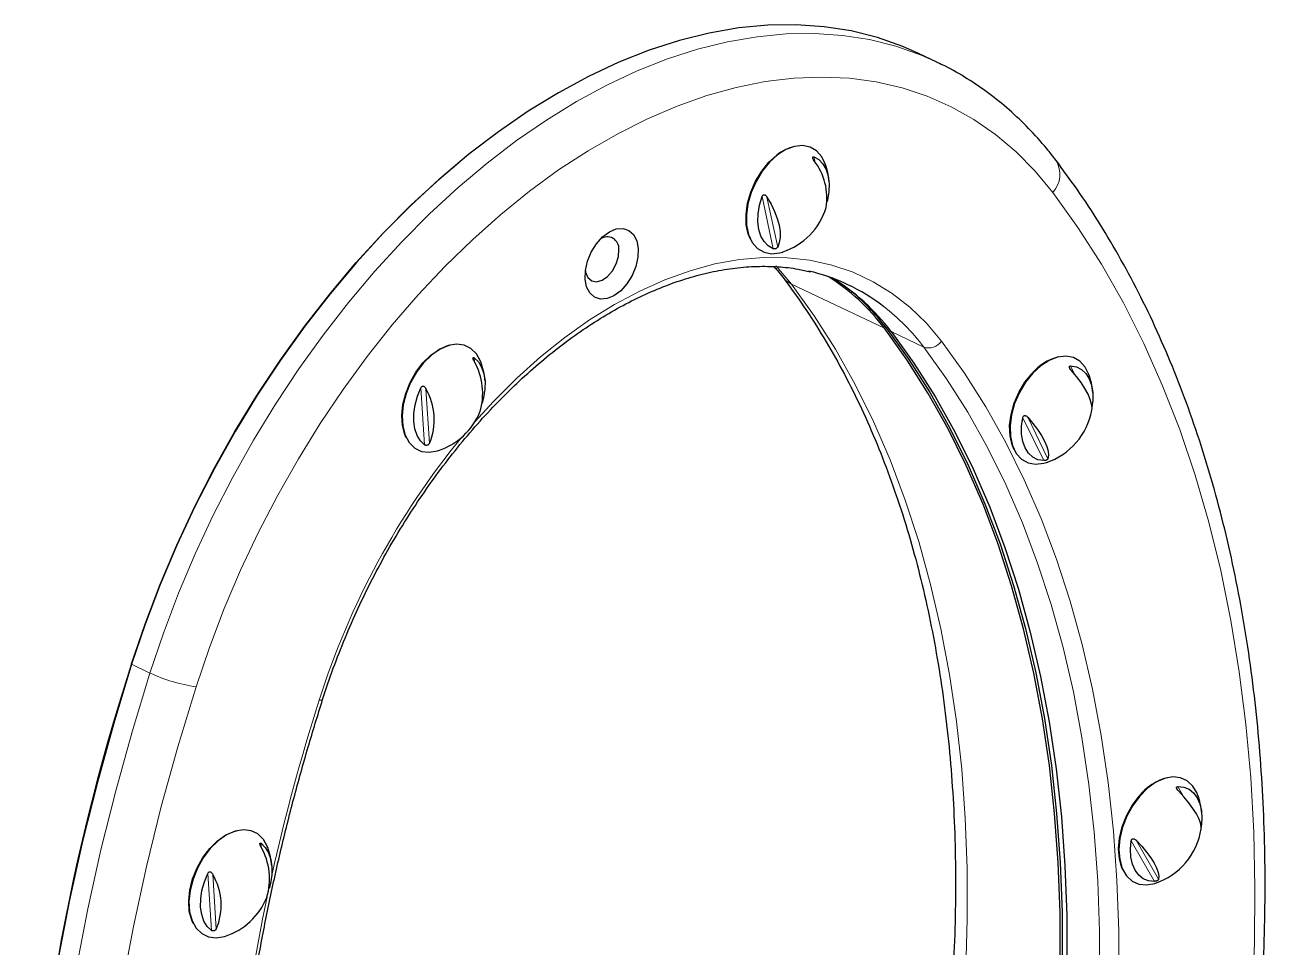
# Model space of a CAD drawing. Header units: millimetres. Extents: x -218071 to -203542, y 15363 to 51382.
# Drawn here: x -216902 to -216883.86, y 50999.03 to 51012.53 of the extents above; entities that cross this region are included whole.
import ezdxf

# ---------------------------------------------------------------- set-up
doc = ezdxf.new("R2010")
doc.units = ezdxf.units.MM
doc.header["$LTSCALE"] = 4
doc.layers.add('TPF-EQUIPEMENT', color=7, linetype='Continuous')

msp = doc.modelspace()

# ---------------------------------------------------------------- linework, layer by layer
at = {"layer": 'TPF-EQUIPEMENT', "color": 7, "linetype": 'Continuous', "lineweight": 25}
for p, q in [((-216888.659, 51011.988), (-216888.927, 51012.115)), ((-216888.659, 51011.988), (-216888.645, 51011.981)), ((-216895.637, 51010.531), (-216895.648, 51010.523))]:
    msp.add_line(p, q, dxfattribs=at)
at = {"layer": 'TPF-EQUIPEMENT', "color": 8, "linetype": 'Continuous', "lineweight": 18}
for p, q in [((-216890.458, 51010.601), (-216890.446, 51010.541)), ((-216891.054, 51009.256), (-216891.217, 51010.018)), ((-216891.145, 51010.013), (-216890.988, 51009.28)), ((-216889.427, 51008.091), (-216890.787, 51008.738)), ((-216889.402, 51008.1), (-216889.427, 51008.091)), ((-216888.85, 51007.816), (-216889.329, 51008.044)), ((-216895.429, 51007.66), (-216895.425, 51007.602)), ((-216886.702, 51007.54), (-216886.643, 51007.42)), ((-216896.154, 51006.385), (-216896.208, 51007.22)), ((-216896.136, 51007.207), (-216896.084, 51006.404)), ((-216887.33, 51006.789), (-216887.034, 51006.183)), ((-216887.095, 51006.154), (-216887.402, 51006.783)), ((-216900.44, 51003.173), (-216900.441, 51003.178)), ((-216900.172, 51003.046), (-216900.44, 51003.173)), ((-216885.135, 51001.383), (-216885.057, 51001.247)), ((-216898.547, 51000.553), (-216898.544, 51000.494)), ((-216885.475, 50999.996), (-216885.815, 51000.588)), ((-216885.743, 51000.597), (-216885.415, 51000.027)), ((-216899.272, 50999.278), (-216899.326, 51000.112)), ((-216899.254, 51000.1), (-216899.202, 50999.297))]:
    msp.add_line(p, q, dxfattribs=at)
at = {"layer": 'TPF-EQUIPEMENT', "color": 7, "linetype": 'Continuous', "lineweight": 25, "flags": 128}
for points in [[(-216888.927, 51012.115), (-216889.159, 51012.217), (-216889.529, 51012.347), (-216889.913, 51012.443), (-216890.309, 51012.505), (-216890.716, 51012.534), (-216891.133, 51012.527), (-216891.558, 51012.487), (-216891.99, 51012.412), (-216892.426, 51012.303), (-216892.867, 51012.161), (-216893.31, 51011.986), (-216893.754, 51011.778), (-216894.197, 51011.538), (-216894.637, 51011.268), (-216895.074, 51010.967), (-216895.506, 51010.638), (-216895.931, 51010.28), (-216896.348, 51009.896), (-216896.755, 51009.487), (-216897.152, 51009.054), (-216897.536, 51008.598), (-216897.906, 51008.121), (-216898.262, 51007.625), (-216898.602, 51007.111), (-216898.924, 51006.581), (-216899.228, 51006.037), (-216899.513, 51005.481), (-216899.777, 51004.915), (-216900.02, 51004.34), (-216900.241, 51003.759), (-216900.44, 51003.173)], [(-216891.386, 51009.396), (-216891.418, 51009.472), (-216891.447, 51009.608), (-216891.451, 51009.759), (-216891.428, 51009.921), (-216891.381, 51010.084), (-216891.312, 51010.244), (-216891.222, 51010.391), (-216891.117, 51010.521), (-216891.001, 51010.627)], [(-216890.297, 51010.506), (-216890.343, 51010.6), (-216890.419, 51010.687), (-216890.514, 51010.743), (-216890.624, 51010.765), (-216890.743, 51010.753), (-216890.868, 51010.706), (-216890.991, 51010.628), (-216891.109, 51010.521), (-216891.215, 51010.39), (-216891.305, 51010.241), (-216891.376, 51010.08), (-216891.423, 51009.915), (-216891.446, 51009.752), (-216891.442, 51009.599), (-216891.413, 51009.462), (-216891.359, 51009.348), (-216891.283, 51009.261), (-216891.188, 51009.205), (-216891.079, 51009.183), (-216890.959, 51009.195), (-216890.915, 51009.208)], [(-216890.458, 51010.601), (-216890.386, 51010.56), (-216890.325, 51010.497), (-216890.279, 51010.416), (-216890.248, 51010.319), (-216890.235, 51010.209), (-216890.238, 51010.09), (-216890.258, 51009.965), (-216890.262, 51009.949)], [(-216900.441, 51003.178), (-216900.243, 51003.763), (-216900.022, 51004.343), (-216899.78, 51004.917), (-216899.516, 51005.482), (-216899.231, 51006.037), (-216898.928, 51006.58), (-216898.606, 51007.109), (-216898.267, 51007.622), (-216897.912, 51008.117), (-216897.542, 51008.593), (-216897.159, 51009.048), (-216896.763, 51009.48), (-216896.357, 51009.889), (-216895.941, 51010.272), (-216895.648, 51010.523)], [(-216891.054, 51009.256), (-216891.127, 51009.297), (-216891.187, 51009.36), (-216891.234, 51009.441), (-216891.264, 51009.538), (-216891.278, 51009.648), (-216891.275, 51009.767), (-216891.254, 51009.892), (-216891.217, 51010.018)], [(-216891.145, 51010.013), (-216891.084, 51009.908), (-216891.034, 51009.803), (-216890.995, 51009.7), (-216890.968, 51009.6), (-216890.954, 51009.506), (-216890.952, 51009.421), (-216890.964, 51009.345), (-216890.988, 51009.28)], [(-216893.028, 51009.26), (-216893.032, 51009.131), (-216893.063, 51008.996), (-216893.118, 51008.864), (-216893.193, 51008.743), (-216893.283, 51008.642), (-216893.383, 51008.568), (-216893.484, 51008.526), (-216893.582, 51008.519), (-216893.668, 51008.546), (-216893.736, 51008.608), (-216893.783, 51008.698), (-216893.805, 51008.811), (-216893.801, 51008.939), (-216893.77, 51009.075), (-216893.716, 51009.207), (-216893.64, 51009.328), (-216893.55, 51009.428), (-216893.45, 51009.502), (-216893.349, 51009.545), (-216893.251, 51009.552), (-216893.166, 51009.524), (-216893.097, 51009.463), (-216893.05, 51009.373), (-216893.028, 51009.26)], [(-216893.802, 51008.933), (-216893.798, 51008.913), (-216893.765, 51008.835), (-216893.709, 51008.787), (-216893.637, 51008.773), (-216893.556, 51008.795), (-216893.476, 51008.849), (-216893.404, 51008.932), (-216893.349, 51009.033), (-216893.316, 51009.141), (-216893.31, 51009.245)], [(-216886.855, 50998.801), (-216886.857, 50999.543), (-216886.884, 51000.273), (-216886.936, 51000.989), (-216887.013, 51001.691), (-216887.114, 51002.376), (-216887.24, 51003.044), (-216887.39, 51003.693), (-216887.565, 51004.322), (-216887.763, 51004.931), (-216887.984, 51005.518), (-216888.229, 51006.082), (-216888.496, 51006.622), (-216888.785, 51007.138), (-216889.096, 51007.627), (-216889.427, 51008.091)], [(-216889.402, 51008.1), (-216889.07, 51007.636), (-216888.758, 51007.146), (-216888.469, 51006.63), (-216888.202, 51006.089), (-216887.957, 51005.524), (-216887.735, 51004.937), (-216887.537, 51004.327), (-216887.363, 51003.697), (-216887.212, 51003.047), (-216887.086, 51002.379), (-216886.984, 51001.693), (-216886.908, 51000.991), (-216886.856, 51000.274), (-216886.828, 50999.544), (-216886.826, 50998.8)], [(-216889.329, 51008.044), (-216888.997, 51007.58), (-216888.686, 51007.091), (-216888.397, 51006.575), (-216888.13, 51006.035), (-216887.886, 51005.471), (-216887.664, 51004.884), (-216887.466, 51004.275), (-216887.292, 51003.646), (-216887.141, 51002.997), (-216887.015, 51002.329), (-216886.914, 51001.644), (-216886.837, 51000.943), (-216886.785, 51000.226), (-216886.758, 50999.496), (-216886.756, 50998.754)], [(-216896.421, 51006.49), (-216896.443, 51006.537), (-216896.478, 51006.668), (-216896.487, 51006.816), (-216896.471, 51006.975), (-216896.43, 51007.139), (-216896.365, 51007.3), (-216896.28, 51007.451), (-216896.178, 51007.586), (-216896.064, 51007.698), (-216895.943, 51007.782)], [(-216895.332, 51007.6), (-216895.335, 51007.609), (-216895.394, 51007.717), (-216895.475, 51007.797), (-216895.574, 51007.845), (-216895.687, 51007.859), (-216895.808, 51007.839), (-216895.933, 51007.784), (-216896.055, 51007.699), (-216896.17, 51007.586), (-216896.273, 51007.45), (-216896.359, 51007.297), (-216896.424, 51007.135), (-216896.466, 51006.969), (-216896.482, 51006.808), (-216896.473, 51006.658), (-216896.437, 51006.526), (-216896.378, 51006.418), (-216896.297, 51006.338), (-216896.198, 51006.29), (-216896.086, 51006.276), (-216895.965, 51006.297), (-216895.95, 51006.302)], [(-216895.943, 51007.782), (-216895.82, 51007.836), (-216895.775, 51007.848)], [(-216895.429, 51007.66), (-216895.367, 51007.6), (-216895.319, 51007.521), (-216895.286, 51007.426), (-216895.27, 51007.317), (-216895.272, 51007.199), (-216895.29, 51007.075), (-216895.31, 51006.997)], [(-216886.439, 51007.424), (-216886.489, 51007.524), (-216886.566, 51007.609), (-216886.662, 51007.663), (-216886.772, 51007.684), (-216886.892, 51007.669), (-216887.017, 51007.621), (-216887.14, 51007.541), (-216887.257, 51007.433), (-216887.363, 51007.301), (-216887.452, 51007.151), (-216887.521, 51006.99), (-216887.568, 51006.824), (-216887.589, 51006.662), (-216887.584, 51006.509), (-216887.553, 51006.374), (-216887.498, 51006.261), (-216887.421, 51006.175), (-216887.325, 51006.121), (-216887.215, 51006.101), (-216887.095, 51006.115), (-216887.057, 51006.126)], [(-216886.702, 51007.54), (-216886.618, 51007.526), (-216886.543, 51007.489), (-216886.48, 51007.431), (-216886.43, 51007.354), (-216886.396, 51007.26), (-216886.379, 51007.152), (-216886.378, 51007.035), (-216886.39, 51006.939)], [(-216887.528, 51006.314), (-216887.558, 51006.384), (-216887.589, 51006.518), (-216887.594, 51006.669), (-216887.573, 51006.83), (-216887.527, 51006.994), (-216887.458, 51007.153), (-216887.37, 51007.302), (-216887.265, 51007.432)], [(-216886.392, 51006.891), (-216886.389, 51006.921), (-216886.395, 51006.982), (-216886.414, 51007.051), (-216886.447, 51007.128), (-216886.492, 51007.21), (-216886.549, 51007.298), (-216886.617, 51007.387), (-216886.693, 51007.477)], [(-216896.154, 51006.385), (-216896.216, 51006.445), (-216896.264, 51006.524), (-216896.296, 51006.619), (-216896.312, 51006.728), (-216896.311, 51006.846), (-216896.293, 51006.97), (-216896.258, 51007.096), (-216896.208, 51007.22)], [(-216887.33, 51006.789), (-216887.253, 51006.699), (-216887.186, 51006.609), (-216887.129, 51006.522), (-216887.084, 51006.439), (-216887.051, 51006.363), (-216887.032, 51006.293), (-216887.026, 51006.233), (-216887.034, 51006.183)], [(-216887.095, 51006.154), (-216887.18, 51006.168), (-216887.255, 51006.205), (-216887.318, 51006.263), (-216887.367, 51006.34), (-216887.401, 51006.434), (-216887.419, 51006.542), (-216887.419, 51006.66), (-216887.402, 51006.783)], [(-216900.44, 51003.173), (-216900.702, 51002.311), (-216900.941, 51001.448), (-216901.157, 51000.585), (-216901.348, 50999.724), (-216901.516, 50998.865)], [(-216884.845, 51001.267), (-216884.852, 51001.285), (-216884.913, 51001.391), (-216884.996, 51001.469), (-216885.096, 51001.514), (-216885.209, 51001.526), (-216885.331, 51001.503), (-216885.455, 51001.446), (-216885.577, 51001.358), (-216885.692, 51001.243), (-216885.794, 51001.106), (-216885.878, 51000.952), (-216885.942, 51000.789), (-216885.981, 51000.624), (-216885.996, 51000.463), (-216885.984, 51000.315), (-216885.947, 51000.184), (-216885.886, 51000.078), (-216885.803, 51000.001), (-216885.703, 50999.955), (-216885.59, 50999.944), (-216885.468, 50999.967), (-216885.463, 50999.969)], [(-216885.135, 51001.383), (-216885.048, 51001.375), (-216884.97, 51001.345), (-216884.903, 51001.293), (-216884.849, 51001.221), (-216884.81, 51001.132), (-216884.788, 51001.028), (-216884.782, 51000.913), (-216884.794, 51000.791)], [(-216885.934, 51000.157), (-216885.952, 51000.195), (-216885.989, 51000.324), (-216886.001, 51000.471), (-216885.986, 51000.63), (-216885.947, 51000.794), (-216885.884, 51000.955), (-216885.801, 51001.107), (-216885.7, 51001.243)], [(-216884.793, 51000.763), (-216884.792, 51000.795), (-216884.802, 51000.851), (-216884.825, 51000.915), (-216884.862, 51000.987), (-216884.912, 51001.065), (-216884.973, 51001.148), (-216885.044, 51001.233), (-216885.124, 51001.319)], [(-216899.539, 50999.382), (-216899.561, 50999.429), (-216899.596, 50999.56), (-216899.605, 50999.708), (-216899.589, 50999.868), (-216899.548, 51000.032), (-216899.483, 51000.193), (-216899.398, 51000.344), (-216899.297, 51000.478), (-216899.182, 51000.59), (-216899.061, 51000.675)], [(-216898.45, 51000.492), (-216898.453, 51000.502), (-216898.513, 51000.61), (-216898.593, 51000.69), (-216898.692, 51000.738), (-216898.805, 51000.752), (-216898.926, 51000.731), (-216899.051, 51000.677), (-216899.173, 51000.591), (-216899.289, 51000.478), (-216899.391, 51000.342), (-216899.477, 51000.19), (-216899.542, 51000.027), (-216899.584, 50999.862), (-216899.601, 50999.701), (-216899.591, 50999.551), (-216899.556, 50999.419), (-216899.496, 50999.311), (-216899.415, 50999.231), (-216899.316, 50999.183), (-216899.204, 50999.169), (-216899.083, 50999.189), (-216899.068, 50999.194)], [(-216899.061, 51000.675), (-216898.938, 51000.728), (-216898.893, 51000.74)], [(-216898.547, 51000.553), (-216898.485, 51000.493), (-216898.437, 51000.414), (-216898.405, 51000.318), (-216898.389, 51000.21), (-216898.39, 51000.091), (-216898.408, 50999.967), (-216898.428, 50999.89)], [(-216885.475, 50999.996), (-216885.561, 51000.004), (-216885.639, 51000.034), (-216885.706, 51000.086), (-216885.76, 51000.158), (-216885.799, 51000.247), (-216885.821, 51000.351), (-216885.827, 51000.466), (-216885.815, 51000.588)], [(-216885.743, 51000.597), (-216885.662, 51000.511), (-216885.591, 51000.426), (-216885.53, 51000.343), (-216885.481, 51000.265), (-216885.444, 51000.193), (-216885.42, 51000.128), (-216885.411, 51000.073), (-216885.415, 51000.027)], [(-216899.272, 50999.278), (-216899.334, 50999.337), (-216899.382, 50999.416), (-216899.415, 50999.512), (-216899.43, 50999.62), (-216899.429, 50999.739), (-216899.411, 50999.863), (-216899.376, 50999.989), (-216899.326, 51000.112)]]:
    msp.add_lwpolyline(points, dxfattribs=at)
at = {"layer": 'TPF-EQUIPEMENT', "color": 8, "linetype": 'Continuous', "lineweight": 18, "flags": 128}
for points in [[(-216900.172, 51003.046), (-216899.974, 51003.631), (-216899.753, 51004.213), (-216899.509, 51004.788), (-216899.245, 51005.354), (-216898.96, 51005.91), (-216898.656, 51006.454), (-216898.334, 51006.983), (-216897.994, 51007.497), (-216897.639, 51007.993), (-216897.268, 51008.47), (-216896.884, 51008.926), (-216896.488, 51009.359), (-216896.08, 51009.769), (-216895.663, 51010.153), (-216895.238, 51010.51), (-216894.807, 51010.84), (-216894.37, 51011.14), (-216893.929, 51011.411), (-216893.486, 51011.65), (-216893.042, 51011.858), (-216892.599, 51012.033), (-216892.159, 51012.176), (-216891.722, 51012.284), (-216891.29, 51012.359), (-216890.865, 51012.4), (-216890.449, 51012.406), (-216890.041, 51012.378), (-216889.645, 51012.316), (-216889.261, 51012.22), (-216888.891, 51012.09), (-216888.659, 51011.988)], [(-216886.961, 51010.079), (-216887.221, 51010.391), (-216887.5, 51010.674), (-216887.799, 51010.926), (-216888.117, 51011.146), (-216888.452, 51011.334), (-216888.803, 51011.489), (-216889.168, 51011.611), (-216889.547, 51011.698), (-216889.939, 51011.751), (-216890.341, 51011.769), (-216890.752, 51011.753), (-216891.171, 51011.702), (-216891.596, 51011.617), (-216892.026, 51011.497), (-216892.459, 51011.344), (-216892.894, 51011.158), (-216893.329, 51010.94), (-216893.762, 51010.69), (-216894.193, 51010.409), (-216894.619, 51010.098), (-216895.038, 51009.759), (-216895.45, 51009.392), (-216895.853, 51008.999), (-216896.246, 51008.582), (-216896.626, 51008.141), (-216896.993, 51007.679), (-216897.345, 51007.197), (-216897.682, 51006.697), (-216898.001, 51006.18), (-216898.302, 51005.649), (-216898.584, 51005.105), (-216898.845, 51004.551), (-216899.085, 51003.988), (-216899.303, 51003.418), (-216899.498, 51002.843)], [(-216884.049, 50998.244), (-216884.014, 50999.08), (-216884.005, 50999.905), (-216884.023, 51000.717), (-216884.067, 51001.515), (-216884.137, 51002.298), (-216884.234, 51003.065), (-216884.357, 51003.814), (-216884.506, 51004.544), (-216884.681, 51005.254), (-216884.881, 51005.942), (-216885.106, 51006.608), (-216885.356, 51007.251), (-216885.63, 51007.869), (-216885.929, 51008.462), (-216886.25, 51009.029), (-216886.595, 51009.568), (-216886.961, 51010.079)], [(-216895.42, 51006.72), (-216895.145, 51007.021), (-216894.805, 51007.359), (-216894.457, 51007.672), (-216894.101, 51007.957), (-216893.739, 51008.214), (-216893.373, 51008.441), (-216893.005, 51008.637), (-216892.637, 51008.802), (-216892.27, 51008.934), (-216891.906, 51009.033), (-216891.547, 51009.098), (-216891.194, 51009.128), (-216890.851, 51009.125), (-216890.517, 51009.088), (-216890.195, 51009.016), (-216889.886, 51008.911), (-216889.592, 51008.773), (-216889.315, 51008.602), (-216889.055, 51008.4), (-216888.813, 51008.166), (-216888.592, 51007.904)], [(-216891.014, 51009.006), (-216891.002, 51008.993), (-216890.787, 51008.738)], [(-216890.787, 51008.738), (-216890.863, 51008.786), (-216890.914, 51008.84)], [(-216890.787, 51008.738), (-216890.455, 51008.275), (-216890.144, 51007.785), (-216889.855, 51007.269), (-216889.588, 51006.729), (-216889.344, 51006.165), (-216889.122, 51005.578), (-216888.924, 51004.97), (-216888.75, 51004.34), (-216888.6, 51003.691), (-216888.474, 51003.023), (-216888.372, 51002.338), (-216888.295, 51001.637), (-216888.243, 51000.92), (-216888.216, 51000.19), (-216888.214, 50999.448), (-216888.237, 50998.694)], [(-216888.592, 51007.904), (-216888.257, 51007.436), (-216887.943, 51006.941), (-216887.652, 51006.421), (-216887.382, 51005.875), (-216887.135, 51005.306), (-216886.911, 51004.713), (-216886.711, 51004.098), (-216886.535, 51003.463), (-216886.383, 51002.807), (-216886.256, 51002.133), (-216886.154, 51001.441), (-216886.076, 51000.733), (-216886.024, 51000.009), (-216885.996, 50999.272), (-216885.994, 50998.522)], [(-216886.277, 50998.526), (-216886.279, 50999.268), (-216886.306, 50999.998), (-216886.358, 51000.714), (-216886.435, 51001.416), (-216886.536, 51002.101), (-216886.662, 51002.769), (-216886.813, 51003.418), (-216886.987, 51004.047), (-216887.185, 51004.656), (-216887.407, 51005.243), (-216887.651, 51005.807), (-216887.918, 51006.347), (-216888.207, 51006.863), (-216888.518, 51007.352), (-216888.85, 51007.816)], [(-216901.248, 50998.737), (-216901.081, 50999.596), (-216900.889, 51000.458), (-216900.673, 51001.321), (-216900.434, 51002.184), (-216900.172, 51003.046)], [(-216899.498, 51002.843), (-216899.764, 51001.967), (-216900.006, 51001.09), (-216900.223, 51000.213), (-216900.414, 50999.337), (-216900.58, 50998.465)], [(-216897.695, 51002.65), (-216897.673, 51002.649), (-216897.657, 51002.65), (-216897.647, 51002.654), (-216897.645, 51002.657)], [(-216896.441, 50985.373), (-216896.776, 50985.841), (-216897.09, 50986.336), (-216897.382, 50986.856), (-216897.652, 50987.402), (-216897.899, 50987.971), (-216898.122, 50988.564), (-216898.322, 50989.179), (-216898.498, 50989.814), (-216898.65, 50990.47), (-216898.777, 50991.144), (-216898.88, 50991.836), (-216898.957, 50992.545), (-216899.01, 50993.268), (-216899.037, 50994.005), (-216899.039, 50994.755), (-216899.016, 50995.516), (-216898.968, 50996.287), (-216898.895, 50997.067), (-216898.796, 50997.854), (-216898.673, 50998.646), (-216898.526, 50999.444), (-216898.459, 50999.768)]]:
    msp.add_lwpolyline(points, dxfattribs=at)
at = {"layer": 'TPF-EQUIPEMENT', "color": 7, "linetype": 'Continuous', "lineweight": 25}
for centre, radius, start, end in [((-216890.604, 51010.143), 0.625, 102.5185, 129.3604), ((-216891.164, 51009.996), 0.896, 351.0629, 37.6685), ((-216891.233, 51010.156), 1, 4.3746, 20.5155), ((-216891.233, 51010.156), 1, 288.5659, 342.621), ((-216893.482, 51009.258), 0.172, 355.8863, 124.6936), ((-216891.179, 51006.149), 2.854, 52.4791, 76.9233), ((-216891.884, 51006.25), 3.07, 36.8417, 57.8106), ((-216891.779, 51006.209), 3.061, 36.8255, 58.879), ((-216891.929, 51006.193), 3.166, 37.0207, 51.3323), ((-216896.245, 51007.14), 0.941, 343.074, 29.8109), ((-216896.268, 51007.25), 1, 4.3746, 20.5155), ((-216886.708, 51006.966), 0.727, 103.862, 140.1035), ((-216887.375, 51007.074), 1, 4.3746, 20.5155), ((-216896.898, 51006.755), 0.886, 336.6865, 30.7154), ((-216896.268, 51007.25), 1, 288.5659, 337.4484), ((-216887.375, 51007.074), 1, 288.5659, 349.4611), ((-216870.002, 50993.287), 32.006, 161.9973, 178.9674), ((-216885.098, 51000.778), 0.76, 104.4506, 142.3131), ((-216885.781, 51000.917), 1, 4.3746, 20.5155), ((-216885.781, 51000.917), 1, 288.5659, 351.1422), ((-216899.363, 51000.032), 0.941, 343.074, 29.8109), ((-216899.386, 51000.142), 1, 4.3746, 20.5155), ((-216900.016, 50999.647), 0.886, 336.6865, 30.7154), ((-216899.386, 51000.142), 1, 288.5659, 337.4484)]:
    msp.add_arc(centre, radius, start, end, dxfattribs=at)
at = {"layer": 'TPF-EQUIPEMENT', "color": 8, "linetype": 'Continuous', "lineweight": 18}
for centre, radius, start, end in [((-216887.255, 51010.345), 0.396, 317.7998, 31.0758), ((-216891.362, 51005.922), 3.146, 37.0057, 52.3571), ((-216888.779, 51008.029), 0.225, 251.6898, 326.1704), ((-216886.658, 50999.156), 11.577, 140.6515, 162.4318), ((-216899.138, 51005.268), 2.451, 245.0542, 261.5609), ((-216868.873, 50993.469), 30.249, 162.3299, 167.3737)]:
    msp.add_arc(centre, radius, start, end, dxfattribs=at)
at = {"layer": 'TPF-EQUIPEMENT', "color": 7, "linetype": 'Continuous', "lineweight": 25}
for points, knots in [([(-216886.916, 51010.549), (-216886.961, 51010.607), (-216887.089, 51010.771), (-216887.314, 51011.021), (-216887.597, 51011.291), (-216887.896, 51011.534), (-216888.212, 51011.747), (-216888.462, 51011.895), (-216888.611, 51011.962), (-216888.645, 51011.977)], [0, 0, 0, 0, 0.094239, 0.266623, 0.438387, 0.609393, 0.779736, 0.949571, 1, 1, 1, 1]), ([(-216890.455, 51010.544), (-216890.46, 51010.553), (-216890.468, 51010.566), (-216890.474, 51010.583), (-216890.476, 51010.592), (-216890.475, 51010.598), (-216890.473, 51010.602), (-216890.467, 51010.604), (-216890.462, 51010.602), (-216890.458, 51010.601)], [0, 0, 0, 0, 0.334961, 0.443033, 0.551969, 0.635663, 0.719311, 0.833198, 1, 1, 1, 1]), ([(-216885.411, 50990.45), (-216885.366, 50990.593), (-216885.236, 50991.008), (-216885.037, 50991.695), (-216884.82, 50992.512), (-216884.624, 50993.329), (-216884.451, 50994.144), (-216884.299, 50994.956), (-216884.169, 50995.765), (-216884.061, 50996.57), (-216883.975, 50997.368), (-216883.912, 50998.16), (-216883.872, 50998.945), (-216883.854, 50999.72), (-216883.859, 51000.486), (-216883.887, 51001.24), (-216883.937, 51001.983), (-216884.01, 51002.713), (-216884.106, 51003.43), (-216884.225, 51004.131), (-216884.365, 51004.817), (-216884.528, 51005.486), (-216884.714, 51006.137), (-216884.921, 51006.77), (-216885.149, 51007.383), (-216885.399, 51007.977), (-216885.67, 51008.549), (-216885.962, 51009.099), (-216886.274, 51009.626), (-216886.591, 51010.11), (-216886.812, 51010.409), (-216886.916, 51010.549)], [0, 0, 0, 0, 0.018565, 0.053756, 0.088951, 0.124149, 0.159351, 0.194558, 0.22977, 0.264986, 0.300208, 0.335435, 0.370667, 0.405904, 0.441146, 0.476392, 0.511642, 0.546894, 0.582148, 0.6174, 0.65265, 0.687894, 0.723129, 0.758352, 0.793558, 0.828743, 0.863903, 0.899031, 0.934124, 0.969176, 1, 1, 1, 1]), ([(-216891.217, 51010.018), (-216891.215, 51010.023), (-216891.212, 51010.031), (-216891.203, 51010.04), (-216891.195, 51010.045), (-216891.186, 51010.046), (-216891.176, 51010.044), (-216891.163, 51010.036), (-216891.152, 51010.025), (-216891.146, 51010.016), (-216891.145, 51010.013)], [0, 0, 0, 0, 0.162591, 0.272732, 0.360768, 0.449106, 0.532458, 0.668131, 0.902571, 1, 1, 1, 1]), ([(-216890.988, 51009.28), (-216890.991, 51009.275), (-216890.996, 51009.268), (-216891.008, 51009.26), (-216891.016, 51009.256), (-216891.025, 51009.253), (-216891.034, 51009.252), (-216891.045, 51009.253), (-216891.051, 51009.255), (-216891.054, 51009.256)], [0, 0, 0, 0, 0.334961, 0.443033, 0.551969, 0.635663, 0.719311, 0.833198, 1, 1, 1, 1]), ([(-216897.645, 51002.657), (-216897.62, 51002.735), (-216897.546, 51002.963), (-216897.408, 51003.338), (-216897.226, 51003.778), (-216897.026, 51004.212), (-216896.808, 51004.637), (-216896.573, 51005.052), (-216896.323, 51005.453), (-216896.059, 51005.841), (-216895.782, 51006.212), (-216895.492, 51006.566), (-216895.193, 51006.9), (-216894.884, 51007.214), (-216894.567, 51007.506), (-216894.244, 51007.775), (-216893.916, 51008.019), (-216893.584, 51008.238), (-216893.251, 51008.431), (-216892.917, 51008.596), (-216892.584, 51008.734), (-216892.254, 51008.844), (-216891.928, 51008.925), (-216891.607, 51008.978), (-216891.292, 51009.002), (-216890.985, 51008.996), (-216890.724, 51008.969), (-216890.57, 51008.932), (-216890.51, 51008.918)], [0, 0, 0, 0, 0.020845, 0.060603, 0.10037, 0.14014, 0.17991, 0.219677, 0.25944, 0.299195, 0.338942, 0.378677, 0.4184, 0.458108, 0.497802, 0.537481, 0.577146, 0.616801, 0.65645, 0.696098, 0.735757, 0.775439, 0.815165, 0.85496, 0.89485, 0.934866, 0.975032, 1, 1, 1, 1]), ([(-216891.042, 51008.992), (-216891.025, 51008.974), (-216890.981, 51008.927), (-216890.94, 51008.874), (-216890.915, 51008.841)], [0, 0, 0, 0, 0.381759, 1, 1, 1, 1]), ([(-216890.915, 51008.841), (-216890.861, 51008.769), (-216890.703, 51008.557), (-216890.454, 51008.187), (-216890.174, 51007.723), (-216889.913, 51007.237), (-216889.672, 51006.728), (-216889.451, 51006.198), (-216889.249, 51005.648), (-216889.068, 51005.079), (-216888.908, 51004.49), (-216888.768, 51003.884), (-216888.65, 51003.26), (-216888.553, 51002.621), (-216888.478, 51001.966), (-216888.424, 51001.298), (-216888.392, 51000.616), (-216888.382, 50999.922), (-216888.395, 50999.217), (-216888.429, 50998.503), (-216888.485, 50997.779), (-216888.563, 50997.048), (-216888.663, 50996.311), (-216888.785, 50995.568), (-216888.928, 50994.821), (-216889.093, 50994.071), (-216889.279, 50993.32), (-216889.482, 50992.581), (-216889.637, 50992.064), (-216889.722, 50991.799), (-216889.731, 50991.77)], [0, 0, 0, 0, 0.01956, 0.057526, 0.095427, 0.133251, 0.171008, 0.208708, 0.246362, 0.283978, 0.321566, 0.359132, 0.396684, 0.434225, 0.471762, 0.509296, 0.54683, 0.584367, 0.621908, 0.659455, 0.697008, 0.734567, 0.772134, 0.809708, 0.84729, 0.884877, 0.922471, 0.960071, 0.995698, 1, 1, 1, 1]), ([(-216895.428, 51007.608), (-216895.433, 51007.618), (-216895.439, 51007.632), (-216895.444, 51007.648), (-216895.445, 51007.656), (-216895.444, 51007.662), (-216895.442, 51007.665), (-216895.437, 51007.665), (-216895.432, 51007.662), (-216895.429, 51007.66)], [0, 0, 0, 0, 0.334961, 0.443033, 0.551969, 0.635663, 0.719311, 0.833198, 1, 1, 1, 1]), ([(-216886.693, 51007.477), (-216886.7, 51007.486), (-216886.71, 51007.497), (-216886.718, 51007.513), (-216886.72, 51007.523), (-216886.72, 51007.53), (-216886.718, 51007.536), (-216886.712, 51007.54), (-216886.706, 51007.54), (-216886.702, 51007.54)], [0, 0, 0, 0, 0.334961, 0.443033, 0.551969, 0.635663, 0.719311, 0.833198, 1, 1, 1, 1]), ([(-216896.208, 51007.22), (-216896.205, 51007.225), (-216896.201, 51007.233), (-216896.192, 51007.241), (-216896.183, 51007.244), (-216896.174, 51007.245), (-216896.164, 51007.242), (-216896.152, 51007.233), (-216896.142, 51007.22), (-216896.137, 51007.21), (-216896.136, 51007.207)], [0, 0, 0, 0, 0.162591, 0.272732, 0.360768, 0.449106, 0.532458, 0.668131, 0.902571, 1, 1, 1, 1]), ([(-216887.402, 51006.783), (-216887.401, 51006.788), (-216887.399, 51006.797), (-216887.392, 51006.806), (-216887.384, 51006.812), (-216887.376, 51006.814), (-216887.366, 51006.814), (-216887.351, 51006.809), (-216887.339, 51006.799), (-216887.332, 51006.791), (-216887.33, 51006.789)], [0, 0, 0, 0, 0.162591, 0.272732, 0.360768, 0.449106, 0.532458, 0.668131, 0.902571, 1, 1, 1, 1]), ([(-216896.084, 51006.404), (-216896.088, 51006.398), (-216896.094, 51006.39), (-216896.108, 51006.382), (-216896.117, 51006.379), (-216896.126, 51006.378), (-216896.135, 51006.378), (-216896.145, 51006.38), (-216896.151, 51006.383), (-216896.154, 51006.385)], [0, 0, 0, 0, 0.334961, 0.443033, 0.551969, 0.635663, 0.719311, 0.833198, 1, 1, 1, 1]), ([(-216887.034, 51006.183), (-216887.036, 51006.179), (-216887.039, 51006.174), (-216887.049, 51006.166), (-216887.056, 51006.162), (-216887.065, 51006.158), (-216887.074, 51006.156), (-216887.085, 51006.154), (-216887.091, 51006.154), (-216887.095, 51006.154)], [0, 0, 0, 0, 0.334961, 0.443033, 0.551969, 0.635663, 0.719311, 0.833198, 1, 1, 1, 1]), ([(-216896.423, 50985.561), (-216896.478, 50985.636), (-216896.64, 50985.852), (-216896.894, 50986.229), (-216897.178, 50986.7), (-216897.443, 50987.194), (-216897.687, 50987.71), (-216897.912, 50988.247), (-216898.116, 50988.804), (-216898.299, 50989.381), (-216898.461, 50989.976), (-216898.602, 50990.589), (-216898.721, 50991.219), (-216898.818, 50991.864), (-216898.893, 50992.525), (-216898.946, 50993.199), (-216898.977, 50993.886), (-216898.986, 50994.584), (-216898.972, 50995.293), (-216898.937, 50996.012), (-216898.879, 50996.739), (-216898.798, 50997.473), (-216898.696, 50998.213), (-216898.572, 50998.958), (-216898.426, 50999.706), (-216898.259, 51000.458), (-216898.07, 51001.21), (-216897.867, 51001.944), (-216897.717, 51002.426), (-216897.645, 51002.657)], [0, 0, 0, 0, 0.019813, 0.057739, 0.095645, 0.133526, 0.171385, 0.209224, 0.247048, 0.28486, 0.322661, 0.360455, 0.398243, 0.436028, 0.473811, 0.511593, 0.549376, 0.587158, 0.624942, 0.662728, 0.700516, 0.738306, 0.776099, 0.813894, 0.851691, 0.889491, 0.927292, 0.965096, 1, 1, 1, 1]), ([(-216885.124, 51001.319), (-216885.132, 51001.327), (-216885.141, 51001.338), (-216885.15, 51001.354), (-216885.153, 51001.363), (-216885.153, 51001.371), (-216885.15, 51001.377), (-216885.145, 51001.382), (-216885.138, 51001.382), (-216885.135, 51001.383)], [0, 0, 0, 0, 0.334961, 0.443033, 0.551969, 0.635663, 0.719311, 0.833198, 1, 1, 1, 1]), ([(-216885.815, 51000.588), (-216885.814, 51000.593), (-216885.812, 51000.602), (-216885.806, 51000.612), (-216885.798, 51000.617), (-216885.79, 51000.62), (-216885.78, 51000.62), (-216885.765, 51000.615), (-216885.753, 51000.606), (-216885.745, 51000.599), (-216885.743, 51000.597)], [0, 0, 0, 0, 0.162591, 0.272732, 0.360768, 0.449106, 0.532458, 0.668131, 0.902571, 1, 1, 1, 1]), ([(-216898.546, 51000.5), (-216898.551, 51000.51), (-216898.557, 51000.524), (-216898.562, 51000.541), (-216898.563, 51000.549), (-216898.562, 51000.554), (-216898.56, 51000.557), (-216898.555, 51000.557), (-216898.55, 51000.554), (-216898.547, 51000.553)], [0, 0, 0, 0, 0.334961, 0.443033, 0.551969, 0.635663, 0.719311, 0.833198, 1, 1, 1, 1]), ([(-216899.326, 51000.112), (-216899.323, 51000.117), (-216899.319, 51000.125), (-216899.31, 51000.133), (-216899.301, 51000.137), (-216899.292, 51000.137), (-216899.282, 51000.134), (-216899.27, 51000.125), (-216899.261, 51000.112), (-216899.256, 51000.103), (-216899.254, 51000.1)], [0, 0, 0, 0, 0.162591, 0.272732, 0.360768, 0.449106, 0.532458, 0.668131, 0.902571, 1, 1, 1, 1]), ([(-216885.415, 51000.027), (-216885.417, 51000.023), (-216885.419, 51000.018), (-216885.428, 51000.011), (-216885.436, 51000.006), (-216885.444, 51000.003), (-216885.453, 51000), (-216885.464, 50999.997), (-216885.471, 50999.997), (-216885.475, 50999.996)], [0, 0, 0, 0, 0.334961, 0.443033, 0.551969, 0.635663, 0.719311, 0.833198, 1, 1, 1, 1]), ([(-216899.202, 50999.297), (-216899.207, 50999.291), (-216899.212, 50999.283), (-216899.226, 50999.275), (-216899.235, 50999.272), (-216899.244, 50999.27), (-216899.253, 50999.27), (-216899.263, 50999.272), (-216899.269, 50999.276), (-216899.272, 50999.278)], [0, 0, 0, 0, 0.334961, 0.443033, 0.551969, 0.635663, 0.719311, 0.833198, 1, 1, 1, 1])]:
    msp.add_open_spline(points, degree=3, knots=knots, dxfattribs=at)

doc.saveas('drawing.dxf')
